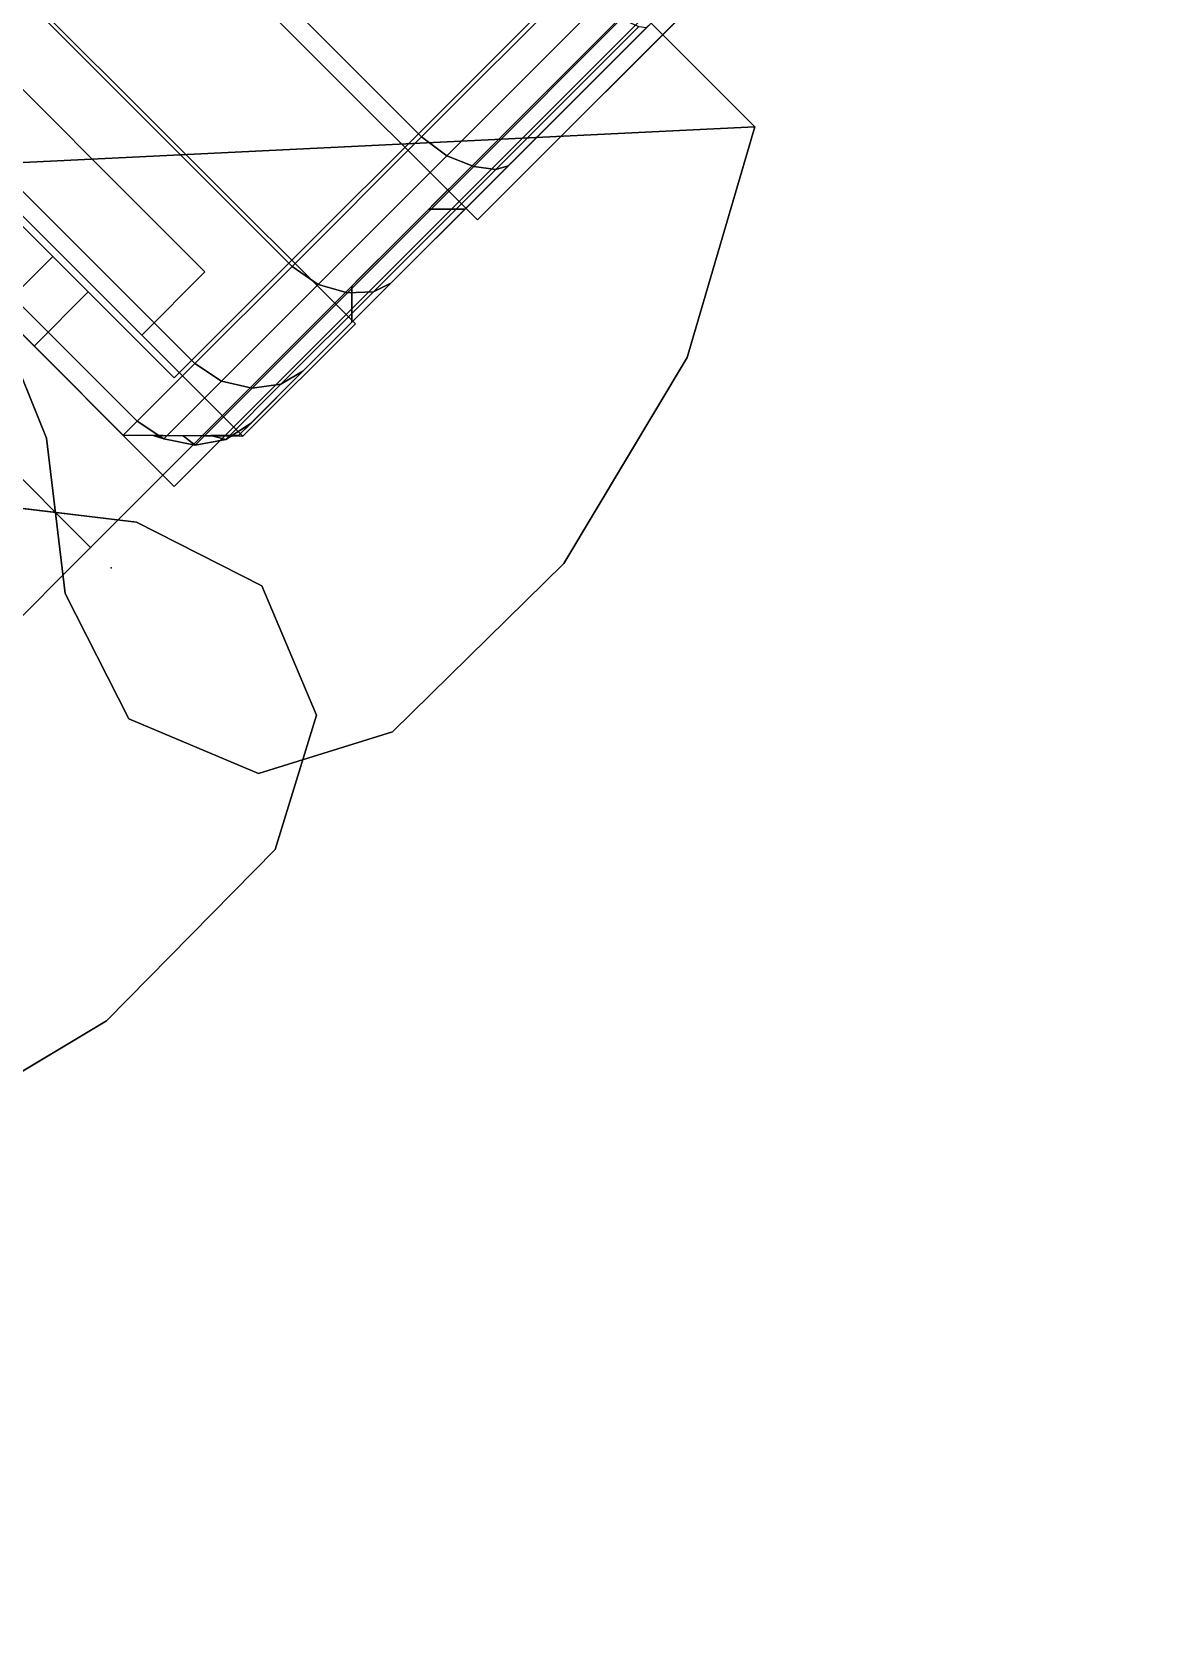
# Model space of a CAD drawing. Extents: x -170 to 1783, y -20 to 1205.
# Drawn here: x 174.803 to 175.69, y 527.641 to 528.886 of the extents above; entities that cross this region are included whole.
import ezdxf

# ---------------------------------------------------------------- set-up
doc = ezdxf.new("R2010")
doc.units = 0
doc.header["$LTSCALE"] = 96
doc.header["$MEASUREMENT"] = 0
for name, color, linetype in [('A-FURN-3-PANEL-RACE', 7, 'Continuous'), ('A-FURN-3-PANEL-TOPCAP', 7, 'Continuous'), ('A-FURN-3-PANEL-TRIM', 7, 'Continuous'), ('A-FURN-P-PNLS', 7, 'Continuous'), ('MAIN_FURN', 7, 'Continuous'), ('MAIN_PANEL', 7, 'Continuous')]:
    doc.layers.add(name, color=color, linetype=linetype)

# ---------------------------------------------------------------- blocks, each defined once
blk = doc.blocks.new('EC-EFP-444')
at = {"layer": 'A-FURN-3-PANEL-TRIM', "color": 60, "linetype": 'Continuous'}
for points, invisible_edges in [([(-0.0735, 2.1159, 3.8013), (0.6, 2.1348, 3.8013), (0.065, 2.269, 3.8013), (-0.0322, 2.2178, 3.8013)], 3), ([(-0.0735, 2.1159, 4.013), (-0.0322, 2.2178, 4.013), (0.065, 2.269, 4.013), (0.6, 2.1348, 4.013)], 12), ([(0.065, 2.269, 3.8013), (0.6, 2.1348, 3.8013), (0.4351, 2.2249, 3.8013), (0.2529, 2.2706, 3.8013)], 1), ([(0.065, 2.269, 4.013), (0.2529, 2.2706, 4.013), (0.4351, 2.2249, 4.013), (0.6, 2.1348, 4.013)], 8), ([(0.0361, 1.9153, 3.8013), (0.6, 2.1348, 3.8013), (-0.0735, 2.1159, 3.8013), (-0.0395, 2.0114, 3.8013)], 3), ([(0.0361, 1.9153, 4.013), (-0.0395, 2.0114, 4.013), (-0.0735, 2.1159, 4.013), (0.6, 2.1348, 4.013)], 12)]:
    blk.add_3dface(points, dxfattribs=dict(at, invisible_edges=invisible_edges))
for points in [[(-0.0322, 2.2178, 3.8013), (0.065, 2.269, 3.8013), (0.065, 2.269, 4.013), (-0.0322, 2.2178, 4.013)], [(0.065, 2.269, 3.8013), (0.2529, 2.2706, 3.8013), (0.2529, 2.2706, 4.013), (0.065, 2.269, 4.013)], [(0.2529, 2.2706, 3.8013), (0.4351, 2.2249, 3.8013), (0.4351, 2.2249, 4.013), (0.2529, 2.2706, 4.013)], [(-0.0735, 2.1159, 3.8013), (-0.0322, 2.2178, 3.8013), (-0.0322, 2.2178, 4.013), (-0.0735, 2.1159, 4.013)], [(-0.0395, 2.0114, 3.8013), (-0.0735, 2.1159, 3.8013), (-0.0735, 2.1159, 4.013), (-0.0395, 2.0114, 4.013)], [(0.0361, 1.9153, 3.8013), (-0.0395, 2.0114, 3.8013), (-0.0395, 2.0114, 4.013), (0.0361, 1.9153, 4.013)]]:
    blk.add_3dface(points, dxfattribs=at)
at = {"layer": 'A-FURN-P-PNLS', "color": 60, "linetype": 'Continuous'}
for p, q in [((0, 0), (0, 2)), ((0, 2), (48, 2))]:
    blk.add_line(p, q, dxfattribs=at)
at = {"layer": 'MAIN_PANEL', "color": 7, "linetype": 'Continuous'}
for p in [(0, 2), (0, 2, 43.663), (0, 2)]:
    blk.add_point(p, dxfattribs=at)
blk = doc.blocks.new('EC-EFP-456')
at = {"layer": 'A-FURN-3-PANEL-RACE', "color": 40, "linetype": 'Continuous'}
for points, invisible_edges in [([(0.08, 2.0125, 3.515), (0.08, 2.0125, 0.3963), (47.92, 2.0125, 0.3963), (47.92, 2.0125, 3.515)], 8), ([(47.5, 1.5745, 0.3963), (47.92, 1.5745, 0.3963), (47.92, 2.0125, 0.3963), (0.08, 2.0125, 0.3963)], 8), ([(47.86, 1.9525, 3.515), (47.4, 1.9525, 3.515), (47.4, 2.0125, 3.515), (47.92, 2.0125, 3.515)], 8), ([(47.86, 1.5745, 3.515), (47.86, 1.9525, 3.515), (47.92, 2.0125, 3.515), (47.92, 1.5745, 3.515)], 2), ([(47.92, 1.8575, 3.1951), (47.92, 2.0125, 3.515), (47.92, 2.0125, 0.3963), (47.92, 1.8575, 1.4986)], 5), ([(47.92, 1.8181, 1.4986), (47.92, 1.8575, 1.4986), (47.92, 2.0125, 0.3963), (47.92, 1.5745, 0.3963)], 10), ([(47.92, 1.5745, 3.245), (47.92, 1.5745, 3.515), (47.92, 2.0125, 3.515), (47.92, 1.8575, 3.1951)], 4), ([(47.86, 1.9525, 0.4563), (0.14, 1.9525, 0.4563), (0.14, 1.9525, 3.515), (47.86, 1.9525, 3.515)], 4), ([(47.5, 1.5745, 0.4563), (0.14, 1.9525, 0.4563), (47.86, 1.9525, 0.4563), (47.86, 1.5745, 0.4563)], 1), ([(47.86, 1.9525, 0.4563), (47.86, 1.9525, 3.515), (47.86, 1.8575, 3.1951), (47.86, 1.8575, 1.4986)], 10), ([(47.86, 1.5745, 0.4563), (47.86, 1.9525, 0.4563), (47.86, 1.8575, 1.4986), (47.86, 1.8181, 1.4986)], 10), ([(47.86, 1.8575, 3.1951), (47.86, 1.9525, 3.515), (47.86, 1.5745, 3.515), (47.86, 1.5745, 3.245)], 1), ([(47.86, 1.5745, 1.7894), (47.86, 1.5745, 0.4563), (47.86, 1.8181, 1.4986), (47.86, 1.614, 1.7894)], 2), ([(47.5, 1.5745, 0.3963), (47.5, 1.5745, 0.4563), (47.86, 1.5745, 0.4563), (47.92, 1.5745, 0.3963)], 4)]:
    blk.add_3dface(points, dxfattribs=dict(at, invisible_edges=invisible_edges))
for points in [[(47.86, 1.8575, 1.4986), (47.86, 1.8575, 3.1951), (47.92, 1.8575, 3.1951), (47.92, 1.8575, 1.4986)], [(47.92, 1.8181, 1.4986), (47.86, 1.8181, 1.4986), (47.86, 1.8575, 1.4986), (47.92, 1.8575, 1.4986)], [(47.86, 1.8575, 3.1951), (47.86, 1.5745, 3.245), (47.92, 1.5745, 3.245), (47.92, 1.8575, 3.1951)], [(47.92, 1.614, 1.7894), (47.86, 1.614, 1.7894), (47.86, 1.8181, 1.4986), (47.92, 1.8181, 1.4986)]]:
    blk.add_3dface(points, dxfattribs=at)
at = {"layer": 'A-FURN-3-PANEL-TOPCAP', "color": 60, "linetype": 'Continuous'}
for points, invisible_edges in [([(47.4331, 2.02, 55.9807), (47.3404, 2.02, 56.0218), (47.221, 2.02, 55.7693), (47.2545, 2.02, 55.7554)], 10), ([(47.2545, 2.02, 55.7554), (47.2833, 2.02, 55.7333), (47.5111, 2.02, 55.9159), (47.4331, 2.02, 55.9807)], 10), ([(47.5685, 2.02, 55.8323), (47.5111, 2.02, 55.9159), (47.2833, 2.02, 55.7333), (47.3054, 2.02, 55.7045)], 10), ([(47.3054, 2.02, 55.7045), (47.3193, 2.02, 55.671), (47.601, 2.02, 55.7363), (47.5685, 2.02, 55.8323)], 10), ([(47.3193, 2.02, 55.671), (47.324, 2.02, 55.635), (47.606, 2.02, 55.635), (47.601, 2.02, 55.7363)], 8), ([(47.324, 2.02, 55.635), (47.324, -0.02, 55.635), (47.606, -0.02, 55.635), (47.606, 2.02, 55.635)], 5), ([(47.4431, 2, 55.9981), (47.3456, 2, 56.0411), (47.3404, 2.02, 56.0218), (47.4331, 2.02, 55.9807)], 10), ([(47.4956, 2.02, 56.0891), (47.3727, 2.02, 56.1426), (47.3676, 2, 56.1232), (47.4856, 2, 56.0717)], 10), ([(47.5581, 2.02, 56.1974), (47.4051, 2.02, 56.2633), (47.3727, 2.02, 56.1426), (47.4956, 2.02, 56.0891)], 10), ([(47.5252, 2, 55.9301), (47.4431, 2, 55.9981), (47.4331, 2.02, 55.9807), (47.5111, 2.02, 55.9159)], 10), ([(47.5995, 2.02, 56.0044), (47.4956, 2.02, 56.0891), (47.4856, 2, 56.0717), (47.5854, 2, 55.9903)], 10), ([(47.6879, 2.02, 56.0929), (47.5581, 2.02, 56.1974), (47.4956, 2.02, 56.0891), (47.5995, 2.02, 56.0044)], 10), ([(47.5858, 2, 55.8424), (47.5252, 2, 55.9301), (47.5111, 2.02, 55.9159), (47.5685, 2.02, 55.8323)], 10), ([(47.6202, 2, 55.7415), (47.5858, 2, 55.8424), (47.5685, 2.02, 55.8323), (47.601, 2.02, 55.7363)], 10), ([(47.6768, 2.02, 55.8949), (47.5995, 2.02, 56.0044), (47.5854, 2, 55.9903), (47.6595, 2, 55.8849)], 10), ([(47.7851, 2.02, 55.9575), (47.6879, 2.02, 56.0929), (47.5995, 2.02, 56.0044), (47.6768, 2.02, 55.8949)], 10), ([(47.6259, 2, 55.635), (47.6202, 2, 55.7415), (47.601, 2.02, 55.7363), (47.606, 2.02, 55.635)], 2), ([(47.606, 2.02, 55.635), (47.606, -0.02, 55.635), (47.6259, 0, 55.635), (47.6259, 2, 55.635)], 5), ([(47.7217, 2.02, 55.7687), (47.6768, 2.02, 55.8949), (47.6595, 2, 55.8849), (47.7024, 2, 55.7635)], 10), ([(47.8425, 2.02, 55.8011), (47.7851, 2.02, 55.9575), (47.6768, 2.02, 55.8949), (47.7217, 2.02, 55.7687)], 10), ([(47.731, 2.02, 55.635), (47.7217, 2.02, 55.7687), (47.7024, 2, 55.7635), (47.711, 2, 55.635)], 2), ([(47.711, 2, 55.635), (47.711, 0, 55.635), (47.731, -0.02, 55.635), (47.731, 2.02, 55.635)], 5), ([(47.856, 2.02, 55.635), (47.8425, 2.02, 55.8011), (47.7217, 2.02, 55.7687), (47.731, 2.02, 55.635)], 2), ([(47.856, -0.02, 55.635), (47.856, 2.02, 55.635), (47.731, 2.02, 55.635), (47.731, -0.02, 55.635)], 5), ([(47.8715, 2.0047, 55.635), (47.856, 2.02, 55.635), (47.856, -0.02, 55.635), (47.8715, -0.0047, 55.635)], 10), ([(47.8715, -0.0047, 55.635), (47.8871, 0.0106, 55.635), (47.8871, 1.9894, 55.635), (47.8715, 2.0047, 55.635)], 10), ([(47.4856, 2, 56.0717), (47.3676, 2, 56.1232), (47.3456, 2, 56.0411), (47.4431, 2, 55.9981)], 10), ([(47.5854, 2, 55.9903), (47.4856, 2, 56.0717), (47.4431, 2, 55.9981), (47.5252, 2, 55.9301)], 10), ([(47.6595, 2, 55.8849), (47.5854, 2, 55.9903), (47.5252, 2, 55.9301), (47.5858, 2, 55.8424)], 10), ([(47.7024, 2, 55.7635), (47.6595, 2, 55.8849), (47.5858, 2, 55.8424), (47.6202, 2, 55.7415)], 10), ([(47.711, 2, 55.635), (47.7024, 2, 55.7635), (47.6202, 2, 55.7415), (47.6259, 2, 55.635)], 2), ([(47.711, 0, 55.635), (47.711, 2, 55.635), (47.6259, 2, 55.635), (47.6259, 0, 55.635)], 5), ([(47.9035, 1.9727, 55.635), (47.8871, 1.9894, 55.635), (47.8871, 0.0106, 55.635), (47.9035, 0.0273, 55.635)], 10), ([(47.9035, 0.0273, 55.635), (47.92, 0.044, 55.635), (47.92, 1.956, 55.635), (47.9035, 1.9727, 55.635)], 8)]:
    blk.add_3dface(points, dxfattribs=dict(at, invisible_edges=invisible_edges))
for points in [[(47.4051, 2.02, 56.2633), (47.5581, 2.02, 56.1974), (47.5669, 2.0151, 56.2168), (47.4087, 2.0151, 56.2864)], [(47.5581, 2.02, 56.1974), (47.6879, 2.02, 56.0929), (47.7022, 2.0151, 56.1072), (47.5669, 2.0151, 56.2168)], [(47.6879, 2.02, 56.0929), (47.7851, 2.02, 55.9575), (47.8045, 2.0151, 55.9663), (47.7022, 2.0151, 56.1072)], [(47.7851, 2.02, 55.9575), (47.8425, 2.02, 55.8011), (47.8656, 2.0151, 55.8048), (47.8045, 2.0151, 55.9663)], [(47.8425, 2.02, 55.8011), (47.856, 2.02, 55.635), (47.8715, 2.0047, 55.635), (47.8656, 2.0151, 55.8048)], [(47.4087, 2.0151, 56.2864), (47.5669, 2.0151, 56.2168), (47.5775, 2.0013, 56.2349), (47.4143, 2.0013, 56.3065)], [(47.5669, 2.0151, 56.2168), (47.7022, 2.0151, 56.1072), (47.7172, 2.0013, 56.1222), (47.5775, 2.0013, 56.2349)], [(47.7022, 2.0151, 56.1072), (47.8045, 2.0151, 55.9663), (47.8226, 2.0013, 55.977), (47.7172, 2.0013, 56.1222)], [(47.8045, 2.0151, 55.9663), (47.8656, 2.0151, 55.8048), (47.8857, 2.0013, 55.8104), (47.8226, 2.0013, 55.977)], [(47.8656, 2.0151, 55.8048), (47.8715, 2.0047, 55.635), (47.8871, 1.9894, 55.635), (47.8857, 2.0013, 55.8104)], [(47.4143, 2.0013, 56.3065), (47.5775, 2.0013, 56.2349), (47.5864, 1.9805, 56.248), (47.4194, 1.9805, 56.3203)], [(47.5775, 2.0013, 56.2349), (47.7172, 2.0013, 56.1222), (47.7287, 1.9805, 56.1337), (47.5864, 1.9805, 56.248)], [(47.7172, 2.0013, 56.1222), (47.8226, 2.0013, 55.977), (47.8356, 1.9805, 55.9859), (47.7287, 1.9805, 56.1337)], [(47.8226, 2.0013, 55.977), (47.8857, 2.0013, 55.8104), (47.8994, 1.9805, 55.8155), (47.8356, 1.9805, 55.9859)], [(47.8857, 2.0013, 55.8104), (47.8871, 1.9894, 55.635), (47.9035, 1.9727, 55.635), (47.8994, 1.9805, 55.8155)], [(47.4194, 1.9805, 56.3203), (47.5864, 1.9805, 56.248), (47.5901, 1.956, 56.2528), (47.4216, 1.956, 56.3252)], [(47.5864, 1.9805, 56.248), (47.7287, 1.9805, 56.1337), (47.7332, 1.956, 56.1382), (47.5901, 1.956, 56.2528)], [(47.7287, 1.9805, 56.1337), (47.8356, 1.9805, 55.9859), (47.8405, 1.956, 55.9895), (47.7332, 1.956, 56.1382)], [(47.8356, 1.9805, 55.9859), (47.8994, 1.9805, 55.8155), (47.9043, 1.956, 55.8177), (47.8405, 1.956, 55.9895)], [(47.8994, 1.9805, 55.8155), (47.9035, 1.9727, 55.635), (47.92, 1.956, 55.635), (47.9043, 1.956, 55.8177)], [(47.5901, 0.044, 56.2528), (47.4216, 0.044, 56.3252), (47.4216, 1.956, 56.3252), (47.5901, 1.956, 56.2528)], [(47.7332, 0.044, 56.1382), (47.5901, 0.044, 56.2528), (47.5901, 1.956, 56.2528), (47.7332, 1.956, 56.1382)], [(47.8405, 0.044, 55.9895), (47.7332, 0.044, 56.1382), (47.7332, 1.956, 56.1382), (47.8405, 1.956, 55.9895)], [(47.9043, 0.044, 55.8177), (47.8405, 0.044, 55.9895), (47.8405, 1.956, 55.9895), (47.9043, 1.956, 55.8177)], [(47.92, 0.044, 55.635), (47.9043, 0.044, 55.8177), (47.9043, 1.956, 55.8177), (47.92, 1.956, 55.635)]]:
    blk.add_3dface(points, dxfattribs=at)
at = {"layer": 'A-FURN-3-PANEL-TRIM', "color": 60, "linetype": 'Continuous'}
for points, invisible_edges in [([(47.5649, 2.2249, 3.5747), (47.4, 2.1348, 3.5747), (47.935, 2.269, 3.5747), (47.7471, 2.2706, 3.5747)], 2), ([(47.5649, 2.2249, 4.2397), (47.7471, 2.2706, 4.2397), (47.935, 2.269, 4.2397), (47.4, 2.1348, 4.2397)], 4), ([(47.5649, 2.2249, 3.8013), (47.7471, 2.2706, 3.8013), (47.935, 2.269, 3.8013), (47.4, 2.1348, 3.8013)], 4), ([(47.5649, 2.2249, 4.013), (47.4, 2.1348, 4.013), (47.935, 2.269, 4.013), (47.7471, 2.2706, 4.013)], 2), ([(47.935, 2.269, 3.5747), (47.4, 2.1348, 3.5747), (48.0735, 2.1159, 3.5747), (48.0322, 2.2178, 3.5747)], 3), ([(47.935, 2.269, 4.2397), (48.0322, 2.2178, 4.2397), (48.0735, 2.1159, 4.2397), (47.4, 2.1348, 4.2397)], 12), ([(47.935, 2.269, 3.8013), (48.0322, 2.2178, 3.8013), (48.0735, 2.1159, 3.8013), (47.4, 2.1348, 3.8013)], 12), ([(47.935, 2.269, 4.013), (47.4, 2.1348, 4.013), (48.0735, 2.1159, 4.013), (48.0322, 2.2178, 4.013)], 3), ([(47.4, 2.1348, 3.5747), (47.4, 0.3185, 3.5747), (47.9, 0.3185, 3.5747), (47.9, 1.6815, 3.5747)], 10), ([(48.0735, 2.1159, 3.5747), (47.4, 2.1348, 3.5747), (47.9639, 1.9153, 3.5747), (48.0395, 2.0114, 3.5747)], 3), ([(47.9639, 1.9153, 3.5747), (47.4, 2.1348, 3.5747), (47.9, 1.6815, 3.5747), (47.9163, 1.8027, 3.5747)], 3), ([(47.4, 2.1348, 4.2397), (47.9, 1.6815, 4.2397), (47.9, 0.3185, 4.2397), (47.4, 0.3185, 4.2397)], 5), ([(48.0735, 2.1159, 4.2397), (48.0395, 2.0114, 4.2397), (47.9639, 1.9153, 4.2397), (47.4, 2.1348, 4.2397)], 12), ([(47.9639, 1.9153, 4.2397), (47.9163, 1.8027, 4.2397), (47.9, 1.6815, 4.2397), (47.4, 2.1348, 4.2397)], 12), ([(48.0735, 2.1159, 3.8013), (48.0395, 2.0114, 3.8013), (47.9639, 1.9153, 3.8013), (47.4, 2.1348, 3.8013)], 12), ([(47.9639, 1.9153, 3.8013), (47.9163, 1.8027, 3.8013), (47.9, 1.6815, 3.8013), (47.4, 2.1348, 3.8013)], 12), ([(48.0735, 2.1159, 4.013), (47.4, 2.1348, 4.013), (47.9639, 1.9153, 4.013), (48.0395, 2.0114, 4.013)], 3), ([(47.9639, 1.9153, 4.013), (47.4, 2.1348, 4.013), (47.9, 1.6815, 4.013), (47.9163, 1.8027, 4.013)], 3), ([(47.605, -0.0328, 55.635), (47.3224, -0.0328, 55.635), (47.3224, 2.0328, 55.635), (47.605, 2.0328, 55.635)], 8), ([(47.8543, 2.0228, 55.635), (47.8543, 1.9109, 55.635), (47.7845, 1.9109, 55.635), (47.7299, 2.0228, 55.635)], 6), ([(47.7845, 1.9109, 4.2397), (47.7845, 1.9109, 55.635), (47.8543, 1.9109, 55.635), (47.8543, 1.9109, 4.2397)], 2)]:
    blk.add_3dface(points, dxfattribs=dict(at, invisible_edges=invisible_edges))
for points in [[(47.5649, 2.2249, 4.013), (47.7471, 2.2706, 4.013), (47.7471, 2.2706, 4.2397), (47.5649, 2.2249, 4.2397)], [(47.5649, 2.2249, 3.5747), (47.7471, 2.2706, 3.5747), (47.7471, 2.2706, 3.8013), (47.5649, 2.2249, 3.8013)], [(47.7471, 2.2706, 4.013), (47.935, 2.269, 4.013), (47.935, 2.269, 4.2397), (47.7471, 2.2706, 4.2397)], [(47.7471, 2.2706, 3.5747), (47.935, 2.269, 3.5747), (47.935, 2.269, 3.8013), (47.7471, 2.2706, 3.8013)], [(47.935, 2.269, 4.013), (48.0322, 2.2178, 4.013), (48.0322, 2.2178, 4.2397), (47.935, 2.269, 4.2397)], [(47.935, 2.269, 3.5747), (48.0322, 2.2178, 3.5747), (48.0322, 2.2178, 3.8013), (47.935, 2.269, 3.8013)], [(47.4, 2.1348, 4.013), (47.5649, 2.2249, 4.013), (47.5649, 2.2249, 4.2397), (47.4, 2.1348, 4.2397)], [(47.4, 2.1348, 3.5747), (47.5649, 2.2249, 3.5747), (47.5649, 2.2249, 3.8013), (47.4, 2.1348, 3.8013)], [(48.0322, 2.2178, 4.013), (48.0735, 2.1159, 4.013), (48.0735, 2.1159, 4.2397), (48.0322, 2.2178, 4.2397)], [(48.0322, 2.2178, 3.5747), (48.0735, 2.1159, 3.5747), (48.0735, 2.1159, 3.8013), (48.0322, 2.2178, 3.8013)], [(47.4, 0.3185, 3.5747), (47.4, 2.1348, 3.5747), (47.4, 2.1348, 4.2397), (47.4, 0.3185, 4.2397)], [(47.4, 2.1348, 3.8013), (47.9, 1.6815, 3.8013), (47.9, 1.6815, 4.013), (47.4, 2.1348, 4.013)], [(48.0735, 2.1159, 4.013), (48.0395, 2.0114, 4.013), (48.0395, 2.0114, 4.2397), (48.0735, 2.1159, 4.2397)], [(48.0735, 2.1159, 3.5747), (48.0395, 2.0114, 3.5747), (48.0395, 2.0114, 3.8013), (48.0735, 2.1159, 3.8013)], [(47.605, 2.0328, 4.2397), (47.605, 2.0328, 55.635), (47.3224, 2.0328, 55.635), (47.3224, 2.0328, 4.2397)], [(47.605, 1.6426, 55.635), (47.605, 2.0328, 55.635), (47.605, 2.0328, 4.2397), (47.605, 1.6426, 4.2397)], [(47.8543, 2.0228, 4.2397), (47.8543, 2.0228, 55.635), (47.7299, 2.0228, 55.635), (47.7299, 2.0228, 4.2397)], [(47.7299, 2.0228, 55.635), (47.7299, 1.6426, 55.635), (47.7299, 1.6426, 4.2397), (47.7299, 2.0228, 4.2397)], [(47.9198, 1.956, 4.2397), (47.9198, 1.956, 55.635), (47.8543, 2.0228, 55.635), (47.8543, 2.0228, 4.2397)], [(47.9198, 1.956, 55.635), (47.9198, 1.7737, 55.635), (47.8543, 1.7737, 55.635), (47.8543, 2.0228, 55.635)], [(48.0395, 2.0114, 4.013), (47.9639, 1.9153, 4.013), (47.9639, 1.9153, 4.2397), (48.0395, 2.0114, 4.2397)], [(48.0395, 2.0114, 3.5747), (47.9639, 1.9153, 3.5747), (47.9639, 1.9153, 3.8013), (48.0395, 2.0114, 3.8013)], [(47.9198, 1.7737, 55.635), (47.9198, 1.956, 55.635), (47.9198, 1.956, 4.2397), (47.9198, 1.7737, 4.2397)], [(47.7845, 1.6218, 55.635), (47.7845, 1.9109, 55.635), (47.7845, 1.9109, 4.2397), (47.7845, 1.6218, 4.2397)], [(47.8543, 1.9109, 55.635), (47.8543, 1.7737, 55.635), (47.8543, 1.7737, 4.2397), (47.8543, 1.9109, 4.2397)], [(47.9639, 1.9153, 4.013), (47.9163, 1.8027, 4.013), (47.9163, 1.8027, 4.2397), (47.9639, 1.9153, 4.2397)], [(47.9639, 1.9153, 3.5747), (47.9163, 1.8027, 3.5747), (47.9163, 1.8027, 3.8013), (47.9639, 1.9153, 3.8013)]]:
    blk.add_3dface(points, dxfattribs=at)
at = {"layer": 'A-FURN-P-PNLS', "color": 60, "linetype": 'Continuous'}
for p, q in [((0, 2), (48, 2)), ((48, 2), (48, 0))]:
    blk.add_line(p, q, dxfattribs=at)
at = {"layer": 'MAIN_PANEL', "color": 7, "linetype": 'Continuous'}
for p in [(48, 2), (48, 2, 55.663), (48, 2)]:
    blk.add_point(p, dxfattribs=at)
blk = doc.blocks.new('EC-FRMGL-412-F')
at = {"layer": 'MAIN_FURN', "color": 7, "linetype": 'Continuous'}
blk.add_point((0.0081, 2.0113), dxfattribs=at)

msp = doc.modelspace()

# ---------------------------------------------------------------- block references
at = {"layer": 'MAIN_FURN', "color": 47, "linetype": 'Continuous', "rotation": 225}
msp.add_blockref('EC-FRMGL-412-F', (173.44853, 529.89452, 15), dxfattribs=at)
at = {"layer": 'MAIN_PANEL', "color": 47, "linetype": 'Continuous', "rotation": 225}
for name, p in [('EC-EFP-456', (207.37591, 563.83793)), ('EC-EFP-444', (173.43479, 529.8968))]:
    msp.add_blockref(name, p, dxfattribs=at)

doc.saveas('drawing.dxf')
